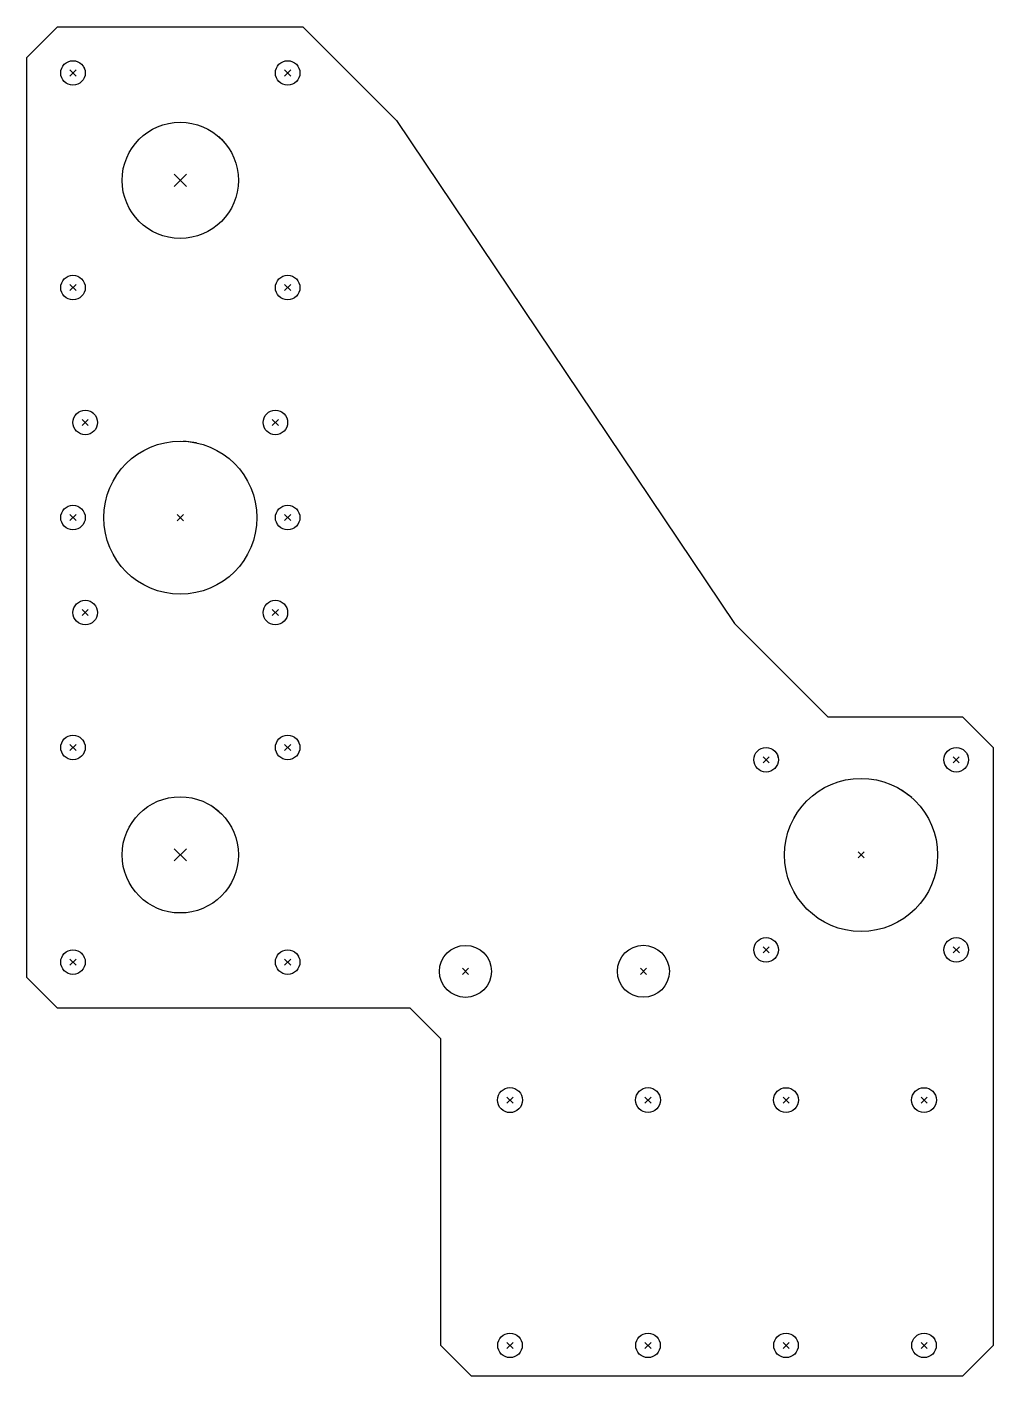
# Model space of a CAD drawing. Header units: millimetres. Extents: x 0 to 158, y 0 to 220.
import ezdxf

# ---------------------------------------------------------------- set-up
doc = ezdxf.new("R2010")
doc.units = ezdxf.units.MM
doc.layers.get('0').update_dxf_attribs({"linetype": 'CONTINUOUS'})

msp = doc.modelspace()

# ---------------------------------------------------------------- linework, layer by layer
for p, q in [((0, 215), (5, 220)), ((5, 220), (45, 220)), ((43.5, 220), (45, 220)), ((45, 220), (60.24, 204.76)), ((0, 65), (0, 215)), ((9.25, 213.48), (9.39, 213.17)), ((43.82, 214), (44.06, 213.76)), ((7, 212), (8, 213)), ((7, 213), (8, 212)), ((7, 212), (8, 213)), ((7, 213), (8, 212)), ((7, 213), (8, 212)), ((7, 212), (8, 213)), ((42, 212), (43, 213)), ((42, 213), (43, 212)), ((42, 212), (43, 213)), ((42, 213), (43, 212)), ((60.24, 204.76), (115.35, 122.74)), ((31.28, 202.13), (32.39, 200.97)), ((24, 196), (26, 194)), ((26, 196), (24, 194)), ((26, 196), (24, 194)), ((24, 196), (26, 194)), ((8.82, 179), (9.06, 178.76)), ((43.82, 179), (44.06, 178.76)), ((7, 177), (8, 178)), ((7, 178), (8, 177)), ((7, 177), (8, 178)), ((7, 178), (8, 177)), ((42, 178), (43, 177)), ((42, 177), (43, 178)), ((42, 178), (43, 177)), ((42, 177), (43, 178)), ((10.55, 157.2), (10.82, 157)), ((41.55, 157.2), (41.82, 157)), ((9, 156), (10, 155)), ((9, 155), (10, 156)), ((40, 155), (41, 156)), ((40, 156), (41, 155)), ((25.53, 152.49), (27.63, 152.22)), ((8.82, 141.5), (9.06, 141.26)), ((43.82, 141.5), (44.06, 141.26)), ((7, 140.5), (8, 139.5)), ((7, 139.5), (8, 140.5)), ((24.5, 140.48), (25.5, 139.48)), ((24.5, 139.48), (25.5, 140.48)), ((42, 140.5), (43, 139.5)), ((42, 139.5), (43, 140.5)), ((10.82, 126), (11.06, 125.76)), ((41.82, 126), (42.06, 125.76)), ((9, 125), (10, 124)), ((9, 124), (10, 125)), ((40, 125), (41, 124)), ((40, 124), (41, 125)), ((115.35, 122.74), (130.59, 107.5)), ((130.59, 107.5), (152.5, 107.5)), ((152.5, 107.5), (157.5, 102.5)), ((9.06, 103.76), (9.25, 103.48)), ((44.06, 103.76), (44.25, 103.48)), ((7, 103), (8, 102)), ((7, 102), (8, 103)), ((42, 102), (43, 103)), ((42, 103), (43, 102)), ((153.25, 101.48), (153.39, 101.17)), ((157.5, 102.5), (157.5, 5)), ((120, 99.99), (121, 100.99)), ((120, 99.99), (121, 100.99)), ((120, 100.99), (121, 99.99)), ((120, 100.99), (121, 99.99)), ((122.39, 101.17), (122.47, 100.84)), ((151, 101), (152, 100)), ((151, 101), (152, 100)), ((151, 100), (152, 101)), ((151, 100), (152, 101)), ((142.55, 95.64), (144.26, 94.38)), ((29.98, 93.09), (31.28, 92.13)), ((26, 86), (24, 84)), ((24, 86), (26, 84)), ((135.49, 85.48), (136.49, 84.48)), ((135.49, 84.48), (136.49, 85.48)), ((135.49, 85.48), (136.49, 84.48)), ((135.49, 84.48), (136.49, 85.48)), ((122.06, 70.76), (122.25, 70.48)), ((8.82, 69), (9.06, 68.76)), ((44.06, 68.76), (44.25, 68.48)), ((74.31, 69.19), (74.81, 68.67)), ((120.01, 69.99), (121.01, 68.99)), ((120.01, 68.99), (121.01, 69.99)), ((120.01, 68.99), (121.01, 69.99)), ((120.01, 69.99), (121.01, 68.99)), ((151.01, 68.99), (152.01, 69.99)), ((151.01, 69.99), (152.01, 68.99)), ((151.01, 68.99), (152.01, 69.99)), ((151.01, 69.99), (152.01, 68.99)), ((7, 67), (8, 68)), ((7, 68), (8, 67)), ((42, 68), (43, 67)), ((42, 67), (43, 68)), ((71, 66.5), (72, 65.5)), ((71, 65.5), (72, 66.5)), ((100, 66.5), (101, 65.5)), ((100, 65.5), (101, 66.5)), ((5, 60), (0, 65)), ((62.5, 60), (5, 60)), ((67.5, 55), (62.5, 60)), ((67.5, 5), (67.5, 55)), ((78.26, 45.49), (79.26, 44.49)), ((78.26, 44.49), (79.26, 45.49)), ((100.76, 45.49), (101.76, 44.49)), ((100.76, 44.49), (101.76, 45.49)), ((123.26, 45.49), (124.26, 44.49)), ((123.26, 44.49), (124.26, 45.49)), ((145.76, 45.49), (146.76, 44.49)), ((145.76, 45.49), (146.76, 44.49)), ((145.76, 44.49), (146.76, 45.49)), ((145.76, 44.49), (146.76, 45.49)), ((72.5, 0), (67.5, 5)), ((78.26, 4.49), (79.26, 5.49)), ((78.26, 5.49), (79.26, 4.49)), ((80.07, 6.5), (80.31, 6.26)), ((100.76, 4.49), (101.76, 5.49)), ((100.76, 5.49), (101.76, 4.49)), ((102.57, 6.5), (102.81, 6.26)), ((123.26, 4.49), (124.26, 5.49)), ((123.26, 5.49), (124.26, 4.49)), ((125.07, 6.5), (125.31, 6.26)), ((145.76, 4.49), (146.76, 5.49)), ((145.76, 5.49), (146.76, 4.49)), ((145.76, 5.49), (146.76, 4.49)), ((145.76, 4.49), (146.76, 5.49)), ((147.81, 6.26), (148, 5.98)), ((157.5, 5), (152.5, 0)), ((152.5, 0), (72.5, 0))]:
    msp.add_line(p, q)
for centre, radius in [((7.5, 212.5), 2), ((42.5, 212.5), 2), ((24.99, 194.99), 9.48), ((7.5, 177.5), 2), ((42.5, 177.5), 2), ((9.5, 155.5), 2), ((40.5, 155.5), 2), ((25, 139.98), 12.48), ((7.5, 140), 2), ((42.5, 140), 2), ((9.5, 124.5), 2), ((40.5, 124.5), 2), ((7.5, 102.5), 2), ((42.5, 102.5), 2), ((120.5, 100.5), 2), ((151.5, 100.5), 2), ((135.99, 84.98), 12.48), ((24.99, 84.99), 9.48), ((120.5, 69.5), 2), ((151.5, 69.5), 2), ((7.5, 67.5), 2), ((42.5, 67.5), 2), ((71.49, 65.99), 4.24), ((100.49, 66), 4.24), ((78.75, 45), 2.04), ((101.25, 45), 2.03), ((123.75, 45), 2.02), ((146.25, 45), 2.02), ((78.75, 5), 2), ((101.25, 5), 2), ((123.75, 5), 2), ((146.25, 5), 2)]:
    msp.add_circle(centre, radius)

doc.saveas('drawing.dxf')
